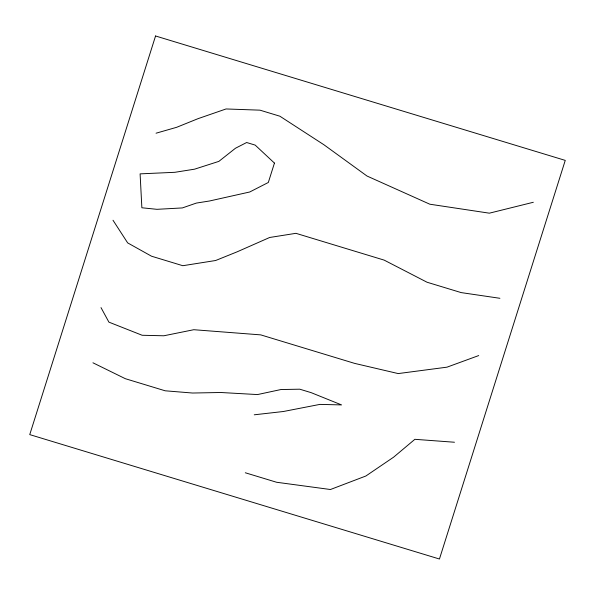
<?xml version="1.0" encoding="UTF-8"?>
<svg xmlns="http://www.w3.org/2000/svg" width="595" height="595" viewBox="0 0 595 595"><rect width="100%" height="100%" fill="white"/><g stroke="black" fill="none" stroke-linecap="round" stroke-linejoin="round"><path stroke-width="0.89" d="M478.715 355.565L446.994 367.167L398.204 373.578L354.65 363.389L260.759 334.881L193.799 329.712L163.826 335.781L142.16 335.268L108.9 322.133L101.009 307.608M156.054 133.206L176.618 127.315L198.053 118.658L226.055 108.959L259.978 110.164L279.888 116.211L323.888 144.734L367.011 176.031L429.828 204.211L489.35 213.181L533.328 202.27M254.243 414.804L283.346 411.509L319.879 404.399L341.545 404.912L311.125 392.64L299.746 389.19L280.922 389.539L257.516 394.567L220.752 392.499L192.527 393.027L165.172 390.796L125.337 378.695L92.946 362.794M454.476 442.241L414.871 439.311L393.652 457.139L365.873 476.007L330.433 489.514L276.601 482.262L245.304 472.765M499.904 298.296L461.17 292.599L427.031 282.231L384.132 260.104L295.931 233.322L269.676 237.479L237.078 251.849L215.643 260.506L182.821 265.712L151.524 256.207L127.665 242.894L112.998 220.239M155.555 35.983L29.75 434.61L439.445 559.017L565.25 160.39L155.555 35.983M274.444 163.09L268.33 182.472L249.736 191.992L209.485 200.998L196.35 203.081L182.353 207.93L156.968 209.321L141.87 207.774L140.1 173.866L174.893 172.297L194.58 169.173L218.863 161.379L235.494 148.229L246.65 142.517L255.181 145.106L274.444 163.09"/></g></svg>
